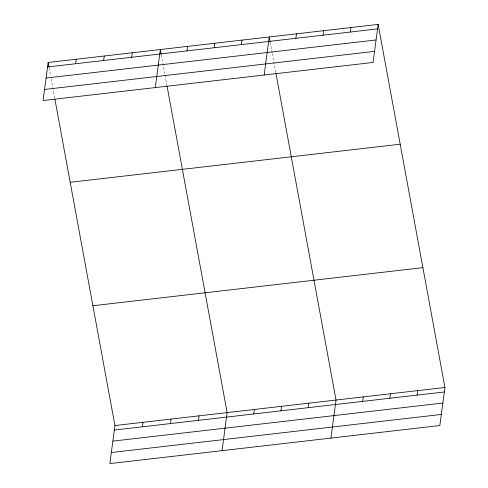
<?xml version="1.0" encoding="UTF-8"?>
<svg xmlns="http://www.w3.org/2000/svg" width="488" height="488" viewBox="0 0 488 488"><rect width="100%" height="100%" fill="white"/><g stroke="black" fill="none" stroke-linecap="round" stroke-linejoin="round"><path stroke-width="0.37" stroke-dasharray="2.44 1.83" d="M270.212 42.206L272.139 52.692M272.274 53.442L275.854 72.907M161.308 54.772L164.755 73.493M165.029 74.993L166.957 85.479M49.105 67.722L50.624 75.957M51.173 78.952L54.754 98.423"/><path stroke-width="0.73" d="M48.141 62.476L43.066 100.528L373.07 62.452L378.145 24.4L48.141 62.476L48.971 66.972M75.591 63.739L76.195 59.243M103.645 60.506L104.243 56.004M131.693 57.267L132.297 52.771M155.269 87.584L160.345 49.532L161.168 54.028M54.894 99.174L114.93 425.548L109.855 463.6L439.859 425.524L444.934 387.472L378.145 24.4M186.971 50.886L187.569 46.39M142.38 426.811L142.984 422.315M214.195 47.745L214.793 43.249M170.434 423.572L171.032 419.076M241.42 44.603L242.017 40.108M198.482 420.339L199.08 415.843M264.167 75.018L269.248 36.966L270.071 41.462M222.052 450.656L227.133 412.604L167.091 86.224M295.868 38.32L296.472 33.825M253.754 413.958L254.358 409.462M323.093 35.179L323.696 30.683M280.984 410.817L281.582 406.321M350.323 32.037L350.921 27.541M308.209 407.675L308.806 403.18M330.955 438.09L336.031 400.038L275.994 73.657M362.657 401.392L363.255 396.897M389.881 398.251L390.485 393.755M417.106 395.109L417.71 390.613M47.543 66.978L377.547 28.896M46.067 78.049L376.071 39.967M44.542 89.457L374.546 51.374M70.18 182.292L400.184 144.216M92.891 305.738L422.895 267.656M114.93 425.548L444.934 387.472M114.332 430.05L444.336 391.968M112.856 441.121L442.854 403.039M111.331 452.529L441.335 414.446"/></g></svg>
